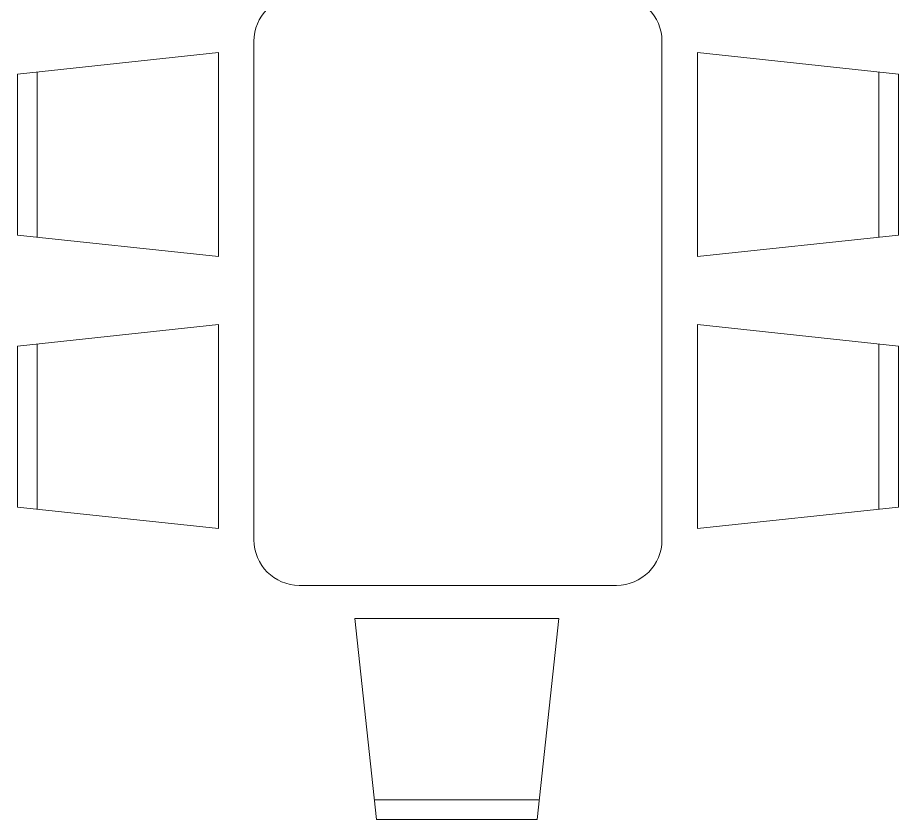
# Model space of a CAD drawing. Header units: millimetres. Extents: x 1551 to 1744, y 1536 to 1676.
# Drawn here: x 1727.804 to 1729.747, y 1610.973 to 1612.741 of the extents above; entities that cross this region are included whole.
import ezdxf

# ---------------------------------------------------------------- set-up
doc = ezdxf.new("R2010")
doc.units = ezdxf.units.MM
doc.layers.add('03_Fina', color=7, linetype='Continuous', lineweight=9)

# ---------------------------------------------------------------- blocks, each defined once
blk = doc.blocks.new('A$C6D1B16CF')
at = {"layer": '03_Fina', "color": 252, "true_color": 0x939598}
for p, q in [((0.6411, 1.5), (0.6886, 1.9429)), ((0.6886, 1.9429), (1.0435, 1.9429)), ((1.0435, 1.9429), (1.091, 1.5)), ((1.2411, 1.5), (1.2886, 1.9429)), ((1.2886, 1.9429), (1.6435, 1.9429)), ((1.6435, 1.9429), (1.691, 1.5)), ((0.684, 1.9), (1.0481, 1.9)), ((1.284, 1.9), (1.6481, 1.9)), ((1.091, 1.5), (0.6411, 1.5)), ((1.691, 1.5), (1.2411, 1.5)), ((0.6161, 1.4214), (1.7161, 1.4214)), ((0.5161, 0.6214), (0.5161, 1.3214)), ((1.8161, 1.3214), (1.8161, 0.6214)), ((0, 1.1464), (0.4429, 1.1939)), ((0.4429, 1.1939), (0.4429, 0.744)), ((2.3321, 1.1464), (1.8892, 1.1939)), ((1.8892, 1.1939), (1.8892, 0.744)), ((0, 0.7916), (0, 1.1464)), ((0.0429, 0.787), (0.0429, 1.151)), ((2.2892, 0.787), (2.2892, 1.151)), ((2.3321, 0.7916), (2.3321, 1.1464)), ((0.4429, 0.744), (0, 0.7916)), ((1.8892, 0.744), (2.3321, 0.7916)), ((1.7161, 0.5214), (0.6161, 0.5214)), ((1.091, 0.4429), (0.6411, 0.4429)), ((0.6411, 0.4429), (0.6886, 0)), ((1.0435, 0), (1.091, 0.4429)), ((1.691, 0.4429), (1.2411, 0.4429)), ((1.2411, 0.4429), (1.2886, 0)), ((1.6435, 0), (1.691, 0.4429)), ((0.684, 0.0429), (1.0481, 0.0429)), ((1.284, 0.0429), (1.6481, 0.0429)), ((0.6886, 0), (1.0435, 0)), ((1.2886, 0), (1.6435, 0))]:
    blk.add_line(p, q, dxfattribs=at)
for centre, start, end in [((0.6161, 1.3214), 90, 180), ((1.7161, 1.3214), 0, 90), ((0.6161, 0.6214), 180, 270), ((1.7161, 0.6214), 270, 0)]:
    blk.add_arc(centre, 0.1, start, end, dxfattribs=at)

msp = doc.modelspace()

# ---------------------------------------------------------------- block references
at = {"xscale": -1, "rotation": 270}
msp.add_blockref('A$C6D1B16CF', (1727.8039, 1610.9728), dxfattribs=at)

doc.saveas('drawing.dxf')
